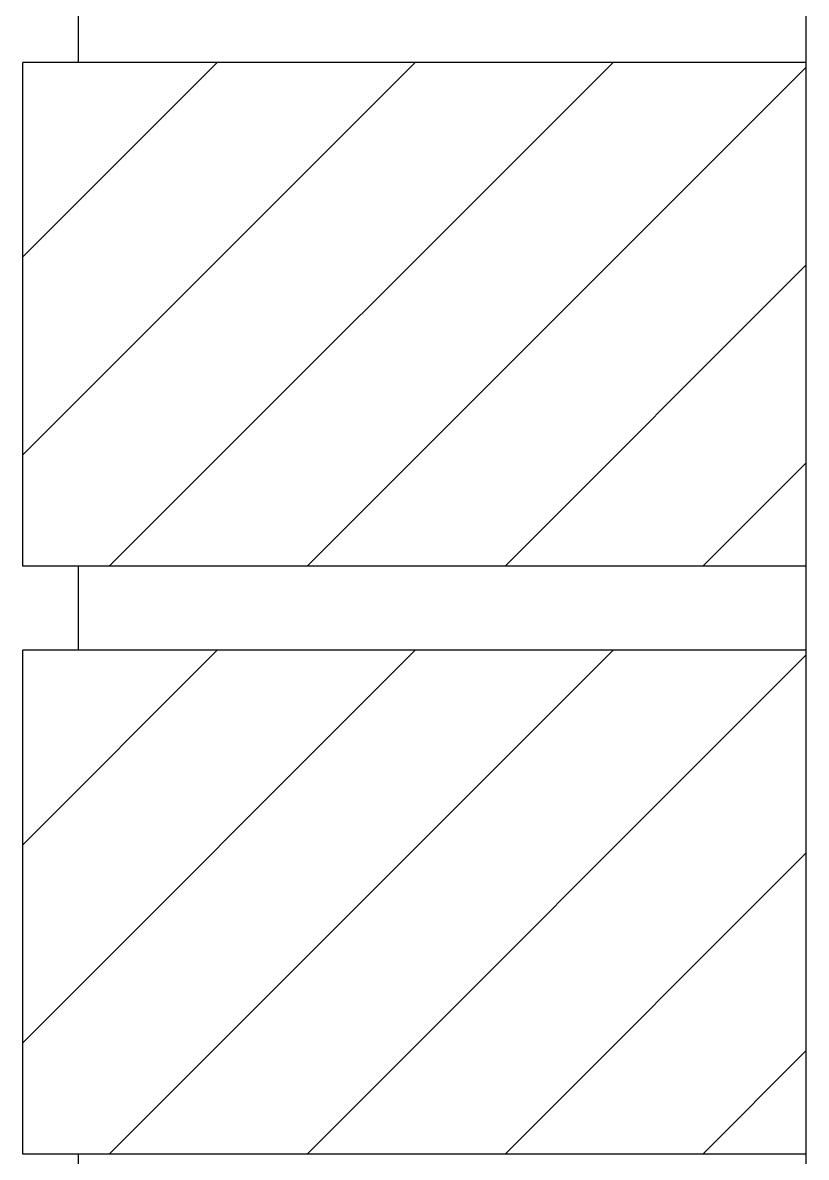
# Model space of a CAD drawing. Header units: inches. Extents: x 249 to 306, y 116.4 to 200.2.
# Drawn here: x 262.46 to 265.96, y 177.79 to 182.86 of the extents above; entities that cross this region are included whole.
import ezdxf

# ---------------------------------------------------------------- set-up
doc = ezdxf.new("R2010")
doc.units = ezdxf.units.IN
doc.header["$LTSCALE"] = 0.5
doc.header["$MEASUREMENT"] = 0
doc.layers.add('HATCH', color=12, linetype='Continuous')
doc.layers.add('line25', color=2, linetype='Continuous')

msp = doc.modelspace()

# ---------------------------------------------------------------- hatches: boundary and pattern name
at = {"layer": 'HATCH'}
h = msp.add_hatch(dxfattribs=at)
h.set_pattern_fill('ANSI31', color=256, scale=5, style=0)
h.set_pattern_definition([(45, (198.72723, -18.0366), (-0.4419417, 0.4419417), [])])
h.paths.add_polyline_path([(265.9595, 182.6827), (262.4595, 182.6827), (262.4595, 180.4327), (265.9595, 180.4327)])
h = msp.add_hatch(dxfattribs=at)
h.set_pattern_fill('ANSI31', color=256, scale=5, style=0)
h.set_pattern_definition([(45, (198.72723, -20.6616), (-0.4419417, 0.4419417), [])])
h.paths.add_polyline_path([(265.9595, 180.0577), (262.4595, 180.0577), (262.4595, 177.8077), (265.9595, 177.8077)])

# ---------------------------------------------------------------- linework, layer by layer
at = {"layer": 'line25'}
for p, q in [((265.9595, 172.1827), (265.9595, 193.3077)), ((262.7095, 182.6827), (262.7095, 183.0577)), ((262.4595, 180.4327), (262.4595, 182.6827)), ((265.9595, 182.6827), (262.4595, 182.6827)), ((265.9595, 180.4327), (262.4595, 180.4327)), ((262.7095, 180.0577), (262.7095, 180.4327)), ((262.4595, 177.8077), (262.4595, 180.0577)), ((265.9595, 180.0577), (262.4595, 180.0577)), ((265.9595, 177.8077), (262.4595, 177.8077)), ((262.7095, 177.4327), (262.7095, 177.8077))]:
    msp.add_line(p, q, dxfattribs=at)

doc.saveas('drawing.dxf')
